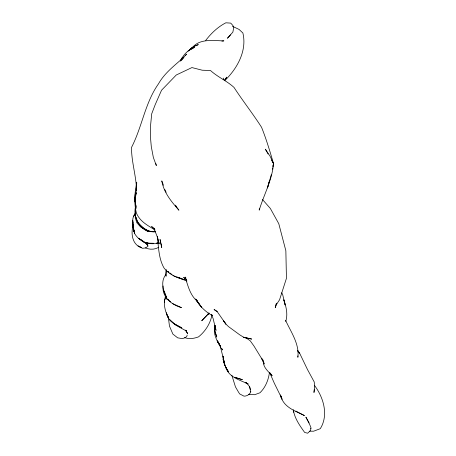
<?xml version="1.0" encoding="UTF-8"?>
<svg xmlns="http://www.w3.org/2000/svg" width="456" height="456" viewBox="0 0 456 456"><rect width="100%" height="100%" fill="white"/><g stroke="black" fill="none" stroke-linecap="round" stroke-linejoin="round"><path stroke-width="0.68" d="M297.882 355.897L297.882 357.287C299.535 343.87 290.894 331.985 285.57 320.323M136.692 184.19L136.709 182.286L135.956 193.612M211.977 314.72C210.547 323.298 205.297 331.426 198.525 336.876C194.079 338.523 189.075 339.389 184.537 337.56M163.048 285.975C161.84 297.05 171.752 304.899 181.488 307.635L172.63 303.593M259.31 208.774L259.225 210.148C263.887 194.615 272.169 180.052 273.532 163.641C269.963 151.375 266.304 139.148 261.556 127.27C252.835 113.675 242.86 100.987 234.019 87.427C226.831 80.837 217.694 77.075 210.484 70.503L202.219 70.213L191.925 67.568L176.272 75.001L161.549 90.225L155.177 104.715L151.705 113.812L150.605 125.081L150.491 137.501L151.284 146.581L153.364 157.508L156.334 165.568L155.832 163.533M314.19 389.675L313.962 392.491L314.663 388.421L314.241 381.968L307.538 369.639L299.706 353.36L297.38 350.293M135.46 209.646L135.272 217.723L136.868 222.79L140.38 226.615L145.116 229.944L148.377 231.654L150.109 231.665M166.172 269.787L165.328 276.011M310.781 428.971L310.639 430.344L307.709 433.2L304.682 432.47C299.871 425.813 294.787 418.585 293.396 410.36L293.738 412.156L293.254 409.67M164.753 299.244L164.394 302.339L164.667 300.139C163.618 306.295 165.779 312.628 168.475 318.1L166.423 312.97C167.665 320.921 175.389 324.604 181.779 327.887L173.764 323.503L169.626 319.684L174.99 324.718L186.715 331.198L185.655 330.315M136.532 187.211L136.247 189.325L136.549 184.429L136.555 190.522C136.287 175.987 131.442 162.062 131.505 147.442C142.147 126.91 144.957 102.982 158.449 83.887C164.593 72.931 174.825 65.328 183.95 57.165L181.767 59.964M269.456 372.432C268.441 380.013 265.546 387.349 259.977 392.758L254.727 394.714L248.594 394.275M214.97 325.373L214.445 330.019L214.97 326.251M285.73 321.486C288.078 314.127 286.129 306.854 283.86 299.831L285.137 305.018L282.674 294.604L281.717 292.758M136.162 192.552L134.936 201.358L135.289 194.102L134.965 200.492L136.019 206.54M136.105 193.384L135.079 198.565L135.603 205.274L135.079 198.565L135.569 195.795L134.965 200.492L136.315 208.244M271.28 174.802L267.49 187.969L269 181.887M272.409 169.222L272.688 167.831M272.967 166.434L273.532 163.641L270.322 156.625L265.375 149.186L268.094 154.008M136.612 183.437C134.6 193.156 133.956 203.342 136.412 213.06C139.832 221.394 147.681 225.486 154.892 229.83M214.998 326.376L214.331 329.443L216.737 336.99L214.331 329.443L214.639 327.237C213.317 333.33 216.201 339.549 219.399 344.565L217.13 340.786L220.43 346.321L217.814 341.584L220.915 347.979L222.642 349.974L222.021 348.772M164.724 299.381L165.505 296.029M276.228 303.679L275.253 307.692L276.781 303.172M272.859 166.349L273.532 163.641L271.491 160.027M135.734 205.912C132.16 218.367 141.195 231.733 154.259 231.705M187.16 335.103L186.88 336.169L185.512 337.605L182.377 338.648L177.658 337.828L172.881 334.088L169.472 326.108L168.224 316.435M223.172 79.441L223.622 78.09M276.558 303.707L276.125 304.99L279.539 299.831L286.442 278.337L285.855 250.754L278.787 223.719L270.351 208.472L262.502 199.528M135.626 213.397L134.828 215.431L135.774 213.625M180.616 60.785L182.161 57.844L181.733 58.624C184.389 53.489 189.103 49.459 194.478 47.344L190.443 49.818M133.363 224.785C130.501 232.777 132.069 245.071 141.599 247.619L138.048 245.978L142.5 248.32L145.458 247.961L147.448 246.656M310.849 428.287L310.678 428.634C313.232 429.478 300.059 406.82 309.088 422.957M208.626 313.141L207.947 314.372L208.62 313.215M165.659 274.808C160.449 281.586 163.066 290.962 166.736 297.814L164.109 290.956M181.043 60.198L181.67 59.126L180.285 61.132M133.699 216.395L133.465 216.794L135.483 213.374M205.679 40.47C211.082 33.391 217.831 26.91 225.857 22.8L230.725 23.119L232.839 25.433L233.768 27.297L232.873 32.119L227.436 38.247L230.502 34.935M135.711 212.798C131.887 216.799 132.457 222.448 133.129 227.453M224.306 80.592L226.78 77.149L224.728 80.005M209.099 313.13L201.717 320.767L209.059 313.084M192.432 47.492C200.03 38.293 213.385 40.744 223.907 40.869L221.884 41.148M224.859 80.512C237.285 68.463 247.169 50.701 242.883 33.003L239.047 29.412L232.486 26.305M185.187 55.626L186.624 54.121L180.952 60.032L183.751 57.125M188.037 51.186L192.654 47.373M158.283 247.528C154.407 249.74 149.494 249.694 145.447 247.91M194.495 46.495L191.959 47.749L189.069 50.365C191.44 47.475 194.832 45.771 198.303 44.614L195.766 45.868M158.46 243.002C149.255 245.402 139.536 241.914 134.645 233.575L133.078 227.259L132.753 221.781L133.078 227.259L134.611 233.136M153.632 243.276L146.308 243.105L150.879 243.481L149.511 243.293M156.391 243.076L158.46 242.923M309.578 431.182L313.648 431.199L320.277 428.691C328.844 415.102 323.498 397.381 314.475 385.388M146.102 242.826L148.149 243.105M184.532 279.642C176.734 277.721 169.005 274.495 163.978 267.928C158.534 258.307 158.722 247.272 157.257 236.641L159.207 243.812L157.32 236.932L153.757 227.926M186.977 281.033L174.112 276.131L173.029 275.327M180.815 278.422L177.327 277.117L184.435 279.802M145.418 242.729L146.849 243.51L145.054 242.358M245.225 382.333L248.172 383.98C239.873 379.973 228.712 377.26 225.754 367.257L228.462 371.902C225.321 367.268 222.864 361.756 223.092 356.073L223.617 358.872M295.784 411.038L304.42 415.57C295.568 411.13 283.683 407.293 280.964 396.441L281.734 398.447L280.349 394.919M217.404 311.414L214.063 309.521L217.404 311.938L225.874 324.068L228.496 326.599L239.805 334.886L243.664 337.235L246.941 338.506L250.19 340.757L253.975 346.041L263.277 361.237L261.579 358.188L264.172 364.076L263.705 362.018M247.186 383.564L245.961 382.852L247.186 383.564L249.7 386.859L250.367 389.515M141.463 240.067L142.66 240.831M143.104 241.247L138.749 238.385L143.748 241.646M186.441 279.448L183.631 277.425L186.287 279.408M168.709 272.112L167.626 271.309L168.811 272.397M169.792 272.916L171.952 274.523M141.4 240.095L147.864 245.026L146.946 243.994L147.989 246.229L146.815 243.709M212.599 315.763C205.724 311.955 199.899 306.535 196.057 299.541M170.647 301.889L167.671 299.33L168.566 300.333M154.128 228.73L151.631 226.507L154.886 230.006M175.286 205.154L178.917 210.205C171.359 201.615 163.801 192.597 161.772 180.878L163.487 185.301M139.069 224.797L141.189 227.248L148.377 231.654L155.661 231.716C148.069 232.953 142.061 227.099 137.41 221.964L136.236 217.449M185.962 278.04L185.142 277.054C187.969 285.718 189.93 294.907 197.169 301.199L196.131 299.489M249.603 386.734L250.726 391.955L250.777 391.544C249.985 394.531 246.975 396.178 244.023 396.167L239.656 393.91L238.391 391.926L235.456 386.87L231.859 375.345M298.121 351.291L299.706 353.36L297.671 350.567M270.169 373.036L272.141 375.75C268.436 371.56 263.431 367.815 263.243 361.614M175.549 205.496L176.671 207.052M199.186 304.18L196.091 299.586L201.689 307.532L195.647 298.948M154.077 228.439L154.715 229.471M225.332 366.578L227.983 371.041M164.633 189.257L166.132 192.272M269.673 372.62L274.375 383.353L281.278 397.358L280.896 396.053M211.402 314.315L213.1 318.482L215.984 330.429L215.175 325.333M220.231 345.91L225.087 365.706L223.098 359.294L224.66 364.475L223.879 360.274M166.543 312.964L166.622 313.272M132.907 222.636L132.736 220.242L133.198 227.669L134.645 233.575L133.249 227.84L133.038 224.637M165.944 296.503L166.024 299.353L166.007 296.691M166.406 269.952L166.514 276.165M251.609 339.053L243.664 337.235L251.609 339.053M242.296 379.637L234.458 377.255L242.296 379.637M144.438 242.37L141.976 240.722L144.438 242.37M225.874 324.068L223.6 320.893L225.874 324.068M187.359 333.102L185.524 330.121L187.49 333.45L187.359 333.102M280.976 396.418L280.497 395.221L282.019 399.205L280.976 396.418M134.56 232.999L133.049 226.945L134.56 232.999M161.247 245.128L160.056 239.463L161.749 247.579L161.247 245.128M262.787 360.673L262.707 359.317L262.787 360.673"/></g></svg>
